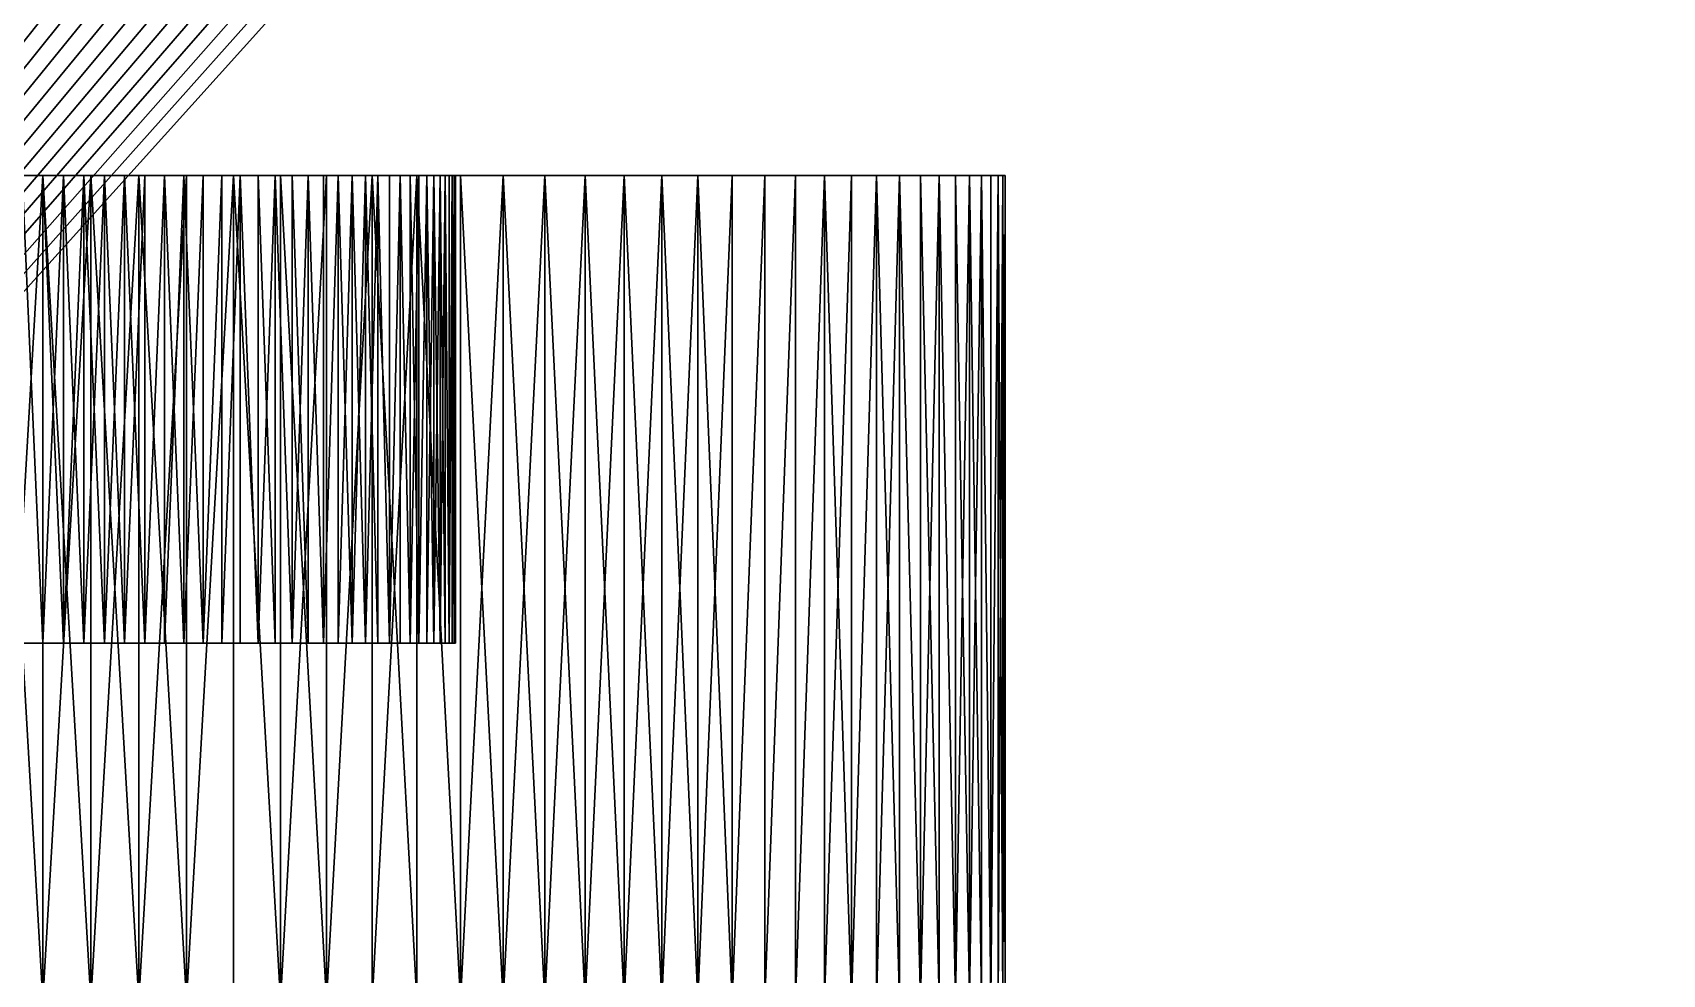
# Model space of a CAD drawing. Header units: millimetres. Extents: x 0 to 520, y -2 to 382.
# Drawn here: x 328.96 to 334.89, y 24.1 to 27.52 of the extents above; entities that cross this region are included whole.
import ezdxf

# ---------------------------------------------------------------- set-up
doc = ezdxf.new("R2010")
doc.units = ezdxf.units.MM

msp = doc.modelspace()

# ---------------------------------------------------------------- linework, layer by layer
at = {"layer": 'BRASS', "color": 52}
for points in [[(509.2, 369.2, 103), (10.8, 369.2, 103), (10.8, 10.8, 103)], [(509.2, 369.2, 103), (10.8, 10.8, 103), (509.2, 10.8, 103)], [(499.5, 20.5, 86), (20.5, 20.5, 86), (185.0411, 35.3505, 86)], [(499.5, 20.5, 86), (185.0411, 35.3505, 86), (334.9589, 35.3505, 86)]]:
    msp.add_3dface(points, dxfattribs=at)
at = {"layer": 'STEEL', "color": 8}
for points in [[(323, 23, 83), (323, 48, 83), (332.75, 35.5, 83)], [(323, 48, 86), (323, 20, 86), (332.7612, 35.276, 86)], [(323, 23, 83), (332.75, 35.5, 83), (332.7528, 35.3878, 83)], [(323, 23, 83), (332.7528, 35.3878, 83), (332.7612, 35.276, 83)], [(323, 23, 83), (332.7612, 35.276, 83), (332.7751, 35.1647, 83)], [(332.7612, 35.276, 86), (323, 20, 86), (332.7751, 35.1647, 86)], [(323, 23, 83), (332.7751, 35.1647, 83), (332.7946, 35.0542, 83)], [(332.7751, 35.1647, 86), (323, 20, 86), (332.7946, 35.0542, 86)], [(323, 23, 83), (332.7946, 35.0542, 83), (332.8196, 34.9448, 83)], [(332.7946, 35.0542, 86), (323, 20, 86), (332.8196, 34.9448, 86)], [(323, 23, 83), (332.8196, 34.9448, 83), (332.85, 34.8368, 83)], [(332.8196, 34.9448, 86), (323, 20, 86), (332.85, 34.8368, 86)], [(323, 23, 83), (332.85, 34.8368, 83), (332.8857, 34.7305, 83)], [(332.85, 34.8368, 86), (323, 20, 86), (332.8857, 34.7305, 86)], [(323, 23, 83), (332.8857, 34.7305, 83), (332.9267, 34.626, 83)], [(332.8857, 34.7305, 86), (323, 20, 86), (332.9267, 34.626, 86)], [(323, 23, 83), (332.9267, 34.626, 83), (332.9728, 34.5238, 83)], [(332.9267, 34.626, 86), (323, 20, 86), (332.9728, 34.5238, 86)], [(323, 23, 83), (332.9728, 34.5238, 83), (333.024, 34.4239, 83)], [(332.9728, 34.5238, 86), (323, 20, 86), (333.024, 34.4239, 86)], [(323, 23, 83), (333.024, 34.4239, 83), (333.0801, 34.3268, 83)], [(333.024, 34.4239, 86), (323, 20, 86), (333.0801, 34.3268, 86)], [(323, 23, 83), (333.0801, 34.3268, 83), (333.141, 34.2325, 83)], [(333.0801, 34.3268, 86), (323, 20, 86), (333.141, 34.2325, 86)], [(323, 23, 83), (333.141, 34.2325, 83), (333.2065, 34.1414, 83)], [(333.141, 34.2325, 86), (323, 20, 86), (333.2065, 34.1414, 86)], [(323, 23, 83), (333.2065, 34.1414, 83), (333.2764, 34.0537, 83)], [(333.2065, 34.1414, 86), (323, 20, 86), (333.2764, 34.0537, 86)], [(323, 23, 83), (333.2764, 34.0537, 83), (333.3506, 33.9696, 83)], [(333.2764, 34.0537, 86), (323, 20, 86), (333.3506, 33.9696, 86)], [(323, 23, 83), (333.3506, 33.9696, 83), (333.429, 33.8893, 83)], [(333.3506, 33.9696, 86), (323, 20, 86), (333.429, 33.8893, 86)], [(333.429, 33.8893, 83), (333.5112, 33.813, 83), (323, 23, 83)], [(333.5112, 33.813, 86), (333.429, 33.8893, 86), (323, 20, 86)], [(333.5112, 33.813, 83), (333.5971, 33.7409, 83), (323, 23, 83)], [(333.5971, 33.7409, 86), (333.5112, 33.813, 86), (323, 20, 86)], [(333.5971, 33.7409, 83), (333.6866, 33.6731, 83), (323, 23, 83)], [(333.6866, 33.6731, 86), (333.5971, 33.7409, 86), (323, 20, 86)], [(333.6866, 33.6731, 83), (333.7793, 33.6099, 83), (323, 23, 83)], [(333.7793, 33.6099, 86), (333.6866, 33.6731, 86), (323, 20, 86)], [(333.7793, 33.6099, 83), (333.875, 33.5514, 83), (323, 23, 83)], [(333.875, 33.5514, 86), (333.7793, 33.6099, 86), (323, 20, 86)], [(333.875, 33.5514, 83), (333.9735, 33.4978, 83), (323, 23, 83)], [(333.9735, 33.4978, 86), (333.875, 33.5514, 86), (323, 20, 86)], [(333.9735, 33.4978, 83), (334.0746, 33.4491, 83), (323, 23, 83)], [(334.0746, 33.4491, 86), (333.9735, 33.4978, 86), (323, 20, 86)], [(334.0746, 33.4491, 83), (334.178, 33.4055, 83), (323, 23, 83)], [(334.178, 33.4055, 86), (334.0746, 33.4491, 86), (323, 20, 86)], [(334.178, 33.4055, 83), (334.2834, 33.3672, 83), (323, 23, 83)], [(334.2834, 33.3672, 86), (334.178, 33.4055, 86), (323, 20, 86)], [(334.2834, 33.3672, 83), (334.3906, 33.3341, 83), (323, 23, 83)], [(334.3906, 33.3341, 86), (334.2834, 33.3672, 86), (323, 20, 86)], [(334.3906, 33.3341, 83), (334.4993, 33.3064, 83), (323, 23, 83)], [(334.4993, 33.3064, 86), (334.3906, 33.3341, 86), (323, 20, 86)], [(334.4993, 33.3064, 83), (334.6093, 33.2842, 83), (323, 23, 83)], [(334.6093, 33.2842, 86), (334.4993, 33.3064, 86), (323, 20, 86)], [(334.6093, 33.2842, 83), (334.7202, 33.2675, 83), (323, 23, 83)], [(334.7202, 33.2675, 86), (334.6093, 33.2842, 86), (323, 20, 86)], [(334.7202, 33.2675, 83), (334.8319, 33.2563, 83), (323, 23, 83)], [(334.8319, 33.2563, 86), (334.7202, 33.2675, 86), (323, 20, 86)], [(334.8319, 33.2563, 83), (334.9439, 33.2507, 83), (323, 23, 83)], [(334.9439, 33.2507, 86), (334.8319, 33.2563, 86), (323, 20, 86)], [(334.9439, 33.2507, 83), (347, 23, 83), (323, 23, 83)], [(334.9439, 33.2507, 86), (323, 20, 86), (347, 20, 86)], [(328.8255, 27, 72.0044), (329, 27, 72), (329, 24, 72)], [(328.8255, 27, 72.0044), (329, 24, 72), (328.8255, 24, 72.0044)], [(329, 27, 79), (328.8255, 24, 78.9956), (329, 24, 79)], [(329, 27, 79), (328.8255, 27, 78.9956), (328.8255, 24, 78.9956)], [(329, 27, 74), (328.8255, 27, 72.0044), (328.9252, 27, 74.0019)], [(329, 27, 74), (329, 27, 72), (328.8255, 27, 72.0044)], [(329, 27, 79), (328.9252, 27, 76.9981), (328.8255, 27, 78.9956)], [(329, 27, 79), (329, 27, 77), (328.9252, 27, 76.9981)], [(329, 27, 74), (328.9252, 27, 74.0019), (329, 25.3, 74)], [(329, 25.3, 74), (328.9252, 27, 74.0019), (328.9252, 25.3, 74.0019)], [(328.9252, 25.3, 76.9981), (328.9252, 27, 76.9981), (329, 25.3, 77)], [(328.9252, 27, 76.9981), (329, 27, 77), (329, 25.3, 77)], [(329.1745, 27, 78.9956), (329, 27, 79), (329, 24, 79)], [(329.1745, 27, 78.9956), (329, 24, 79), (329.1745, 24, 78.9956)], [(329, 27, 72), (329.1745, 27, 72.0044), (329.1745, 24, 72.0044)], [(329, 27, 72), (329.1745, 24, 72.0044), (329, 24, 72)], [(329.0748, 27, 74.0019), (329, 27, 72), (329, 27, 74)], [(329.0748, 27, 74.0019), (329.1745, 27, 72.0044), (329, 27, 72)], [(329, 27, 79), (329.0748, 27, 76.9981), (329, 27, 77)], [(329.1745, 27, 78.9956), (329.0748, 27, 76.9981), (329, 27, 79)], [(329, 27, 77), (329.0748, 27, 76.9981), (329, 25.3, 77)], [(329, 25.3, 77), (329.0748, 27, 76.9981), (329.0748, 25.3, 76.9981)], [(329.0748, 27, 74.0019), (329, 27, 74), (329.0748, 25.3, 74.0019)], [(329.0748, 25.3, 74.0019), (329, 27, 74), (329, 25.3, 74)], [(329.1494, 27, 74.0075), (329.1745, 27, 72.0044), (329.0748, 27, 74.0019)], [(329.3485, 27, 78.9826), (329.1494, 27, 76.9925), (329.0748, 27, 76.9981)], [(329.3485, 27, 78.9826), (329.0748, 27, 76.9981), (329.1745, 27, 78.9956)], [(329.0748, 25.3, 76.9981), (329.1494, 27, 76.9925), (329.1494, 25.3, 76.9925)], [(329.0748, 27, 76.9981), (329.1494, 27, 76.9925), (329.0748, 25.3, 76.9981)], [(329.1494, 27, 74.0075), (329.0748, 27, 74.0019), (329.1494, 25.3, 74.0075)], [(329.1494, 25.3, 74.0075), (329.0748, 27, 74.0019), (329.0748, 25.3, 74.0019)], [(329.1494, 27, 74.0075), (329.3485, 27, 72.0174), (329.1745, 27, 72.0044)], [(329.2236, 27, 74.0168), (329.3485, 27, 72.0174), (329.1494, 27, 74.0075)], [(329.5216, 27, 78.9609), (329.2236, 27, 76.9832), (329.1494, 27, 76.9925)], [(329.5216, 27, 78.9609), (329.1494, 27, 76.9925), (329.3485, 27, 78.9826)], [(329.1494, 25.3, 76.9925), (329.2236, 27, 76.9832), (329.2236, 25.3, 76.9832)], [(329.1494, 27, 76.9925), (329.2236, 27, 76.9832), (329.1494, 25.3, 76.9925)], [(329.2236, 25.3, 74.0168), (329.1494, 27, 74.0075), (329.1494, 25.3, 74.0075)], [(329.2236, 27, 74.0168), (329.1494, 27, 74.0075), (329.2236, 25.3, 74.0168)], [(329.3485, 27, 78.9826), (329.1745, 24, 78.9956), (329.3485, 24, 78.9826)], [(329.3485, 27, 78.9826), (329.1745, 27, 78.9956), (329.1745, 24, 78.9956)], [(329.1745, 27, 72.0044), (329.3485, 27, 72.0174), (329.3485, 24, 72.0174)], [(329.1745, 27, 72.0044), (329.3485, 24, 72.0174), (329.1745, 24, 72.0044)], [(329.2236, 27, 74.0168), (329.5216, 27, 72.0391), (329.3485, 27, 72.0174)], [(329.2972, 27, 74.0297), (329.5216, 27, 72.0391), (329.2236, 27, 74.0168)], [(329.6935, 27, 78.9306), (329.2972, 27, 76.9703), (329.2236, 27, 76.9832)], [(329.6935, 27, 78.9306), (329.2236, 27, 76.9832), (329.5216, 27, 78.9609)], [(329.2236, 25.3, 76.9832), (329.2972, 27, 76.9703), (329.2972, 25.3, 76.9703)], [(329.2236, 27, 76.9832), (329.2972, 27, 76.9703), (329.2236, 25.3, 76.9832)], [(329.2972, 25.3, 74.0297), (329.2236, 27, 74.0168), (329.2236, 25.3, 74.0168)], [(329.2972, 27, 74.0297), (329.2236, 27, 74.0168), (329.2972, 25.3, 74.0297)], [(329.2972, 27, 74.0297), (329.6935, 27, 72.0694), (329.5216, 27, 72.0391)], [(329.3701, 27, 74.0464), (329.6935, 27, 72.0694), (329.2972, 27, 74.0297)], [(329.8637, 27, 78.8918), (329.3701, 27, 76.9536), (329.2972, 27, 76.9703)], [(329.8637, 27, 78.8918), (329.2972, 27, 76.9703), (329.6935, 27, 78.9306)], [(329.2972, 25.3, 76.9703), (329.3701, 27, 76.9536), (329.3701, 25.3, 76.9536)], [(329.2972, 27, 76.9703), (329.3701, 27, 76.9536), (329.2972, 25.3, 76.9703)], [(329.3701, 25.3, 74.0464), (329.2972, 27, 74.0297), (329.2972, 25.3, 74.0297)], [(329.3701, 27, 74.0464), (329.2972, 27, 74.0297), (329.3701, 25.3, 74.0464)], [(329.3485, 27, 78.9826), (329.3485, 24, 78.9826), (329.5216, 24, 78.9609)], [(329.5216, 27, 78.9609), (329.3485, 27, 78.9826), (329.5216, 24, 78.9609)], [(329.5216, 27, 72.0391), (329.5216, 24, 72.0391), (329.3485, 24, 72.0174)], [(329.3485, 27, 72.0174), (329.5216, 27, 72.0391), (329.3485, 24, 72.0174)], [(329.3701, 27, 74.0464), (329.8637, 27, 72.1082), (329.6935, 27, 72.0694)], [(329.4421, 27, 74.0666), (329.8637, 27, 72.1082), (329.3701, 27, 74.0464)], [(329.8637, 27, 78.8918), (329.4421, 27, 76.9334), (329.3701, 27, 76.9536)], [(329.3701, 25.3, 76.9536), (329.4421, 27, 76.9334), (329.4421, 25.3, 76.9334)], [(329.3701, 27, 76.9536), (329.4421, 27, 76.9334), (329.3701, 25.3, 76.9536)], [(329.4421, 25.3, 74.0666), (329.4421, 27, 74.0666), (329.3701, 25.3, 74.0464)], [(329.4421, 27, 74.0666), (329.3701, 27, 74.0464), (329.3701, 25.3, 74.0464)], [(329.4421, 27, 74.0666), (330.1971, 27, 72.2111), (330.0316, 27, 72.1555)], [(329.4421, 27, 74.0666), (330.0316, 27, 72.1555), (329.8637, 27, 72.1082)], [(329.513, 27, 74.0905), (330.1971, 27, 72.2111), (329.4421, 27, 74.0666)], [(330.0316, 27, 78.8445), (329.4421, 27, 76.9334), (329.8637, 27, 78.8918)], [(330.1971, 27, 78.7889), (329.4421, 27, 76.9334), (330.0316, 27, 78.8445)], [(330.1971, 27, 78.7889), (329.513, 27, 76.9095), (329.4421, 27, 76.9334)], [(329.4421, 25.3, 76.9334), (329.513, 27, 76.9095), (329.513, 25.3, 76.9095)], [(329.4421, 27, 76.9334), (329.513, 27, 76.9095), (329.4421, 25.3, 76.9334)], [(329.513, 27, 74.0905), (329.4421, 27, 74.0666), (329.513, 25.3, 74.0905)], [(329.513, 25.3, 74.0905), (329.4421, 27, 74.0666), (329.4421, 25.3, 74.0666)], [(329.5827, 27, 74.1178), (330.1971, 27, 72.2111), (329.513, 27, 74.0905)], [(330.3595, 27, 78.7252), (329.5827, 27, 76.8822), (329.513, 27, 76.9095)], [(330.3595, 27, 78.7252), (329.513, 27, 76.9095), (330.1971, 27, 78.7889)], [(329.513, 25.3, 76.9095), (329.5827, 27, 76.8822), (329.5827, 25.3, 76.8822)], [(329.513, 27, 76.9095), (329.5827, 27, 76.8822), (329.513, 25.3, 76.9095)], [(329.5827, 27, 74.1178), (329.513, 27, 74.0905), (329.5827, 25.3, 74.1178)], [(329.5827, 25.3, 74.1178), (329.513, 27, 74.0905), (329.513, 25.3, 74.0905)], [(329.6935, 27, 78.9306), (329.5216, 24, 78.9609), (329.6935, 24, 78.9306)], [(329.6935, 27, 78.9306), (329.5216, 27, 78.9609), (329.5216, 24, 78.9609)], [(329.6935, 27, 72.0694), (329.6935, 24, 72.0694), (329.5216, 24, 72.0391)], [(329.5216, 27, 72.0391), (329.6935, 27, 72.0694), (329.5216, 24, 72.0391)], [(329.5827, 27, 74.1178), (330.3595, 27, 72.2748), (330.1971, 27, 72.2111)], [(329.6508, 27, 74.1485), (330.3595, 27, 72.2748), (329.5827, 27, 74.1178)], [(330.5186, 27, 78.6534), (329.6508, 27, 76.8515), (329.5827, 27, 76.8822)], [(330.5186, 27, 78.6534), (329.5827, 27, 76.8822), (330.3595, 27, 78.7252)], [(329.5827, 25.3, 76.8822), (329.6508, 27, 76.8515), (329.6508, 25.3, 76.8515)], [(329.5827, 27, 76.8822), (329.6508, 27, 76.8515), (329.5827, 25.3, 76.8822)], [(329.6508, 25.3, 74.1485), (329.6508, 27, 74.1485), (329.5827, 25.3, 74.1178)], [(329.6508, 27, 74.1485), (329.5827, 27, 74.1178), (329.5827, 25.3, 74.1178)], [(329.6508, 27, 74.1485), (330.6739, 27, 72.4262), (330.5186, 27, 72.3466)], [(329.6508, 27, 74.1485), (330.5186, 27, 72.3466), (330.3595, 27, 72.2748)], [(329.7174, 27, 74.1827), (330.6739, 27, 72.4262), (329.6508, 27, 74.1485)], [(330.6739, 27, 78.5738), (329.7174, 27, 76.8173), (329.6508, 27, 76.8515)], [(330.6739, 27, 78.5738), (329.6508, 27, 76.8515), (330.5186, 27, 78.6534)], [(329.6508, 25.3, 76.8515), (329.7174, 27, 76.8173), (329.7174, 25.3, 76.8173)], [(329.6508, 27, 76.8515), (329.7174, 27, 76.8173), (329.6508, 25.3, 76.8515)], [(329.7174, 25.3, 74.1827), (329.7174, 27, 74.1827), (329.6508, 25.3, 74.1485)], [(329.7174, 27, 74.1827), (329.6508, 27, 74.1485), (329.6508, 25.3, 74.1485)], [(329.6935, 27, 78.9306), (329.6935, 24, 78.9306), (329.8637, 24, 78.8918)], [(329.8637, 27, 78.8918), (329.6935, 27, 78.9306), (329.8637, 24, 78.8918)], [(329.6935, 27, 72.0694), (329.8637, 24, 72.1082), (329.6935, 24, 72.0694)], [(329.6935, 27, 72.0694), (329.8637, 27, 72.1082), (329.8637, 24, 72.1082)], [(329.7822, 27, 74.2201), (330.6739, 27, 72.4262), (329.7174, 27, 74.1827)], [(330.825, 27, 78.4865), (329.7174, 27, 76.8173), (330.6739, 27, 78.5738)], [(330.825, 27, 78.4865), (329.7822, 27, 76.7799), (329.7174, 27, 76.8173)], [(329.7174, 25.3, 76.8173), (329.7174, 27, 76.8173), (329.7822, 25.3, 76.7799)], [(329.7174, 27, 76.8173), (329.7822, 27, 76.7799), (329.7822, 25.3, 76.7799)], [(329.7822, 27, 74.2201), (329.7174, 27, 74.1827), (329.7822, 25.3, 74.2201)], [(329.7822, 25.3, 74.2201), (329.7174, 27, 74.1827), (329.7174, 25.3, 74.1827)], [(329.7822, 27, 74.2201), (330.825, 27, 72.5135), (330.6739, 27, 72.4262)], [(329.845, 27, 74.2606), (330.825, 27, 72.5135), (329.7822, 27, 74.2201)], [(330.9716, 27, 78.3918), (329.7822, 27, 76.7799), (330.825, 27, 78.4865)], [(330.9716, 27, 78.3918), (329.845, 27, 76.7394), (329.7822, 27, 76.7799)], [(329.7822, 27, 76.7799), (329.845, 27, 76.7394), (329.7822, 25.3, 76.7799)], [(329.7822, 25.3, 76.7799), (329.845, 27, 76.7394), (329.845, 25.3, 76.7394)], [(329.845, 27, 74.2606), (329.7822, 27, 74.2201), (329.845, 25.3, 74.2606)], [(329.845, 25.3, 74.2606), (329.7822, 27, 74.2201), (329.7822, 25.3, 74.2201)], [(329.845, 27, 74.2606), (330.9716, 27, 72.6082), (330.825, 27, 72.5135)], [(329.9057, 27, 74.3043), (330.9716, 27, 72.6082), (329.845, 27, 74.2606)], [(330.9716, 27, 78.3918), (329.9057, 27, 76.6957), (329.845, 27, 76.7394)], [(329.845, 25.3, 76.7394), (329.845, 27, 76.7394), (329.9057, 25.3, 76.6957)], [(329.845, 27, 76.7394), (329.9057, 27, 76.6957), (329.9057, 25.3, 76.6957)], [(329.9057, 27, 74.3043), (329.845, 27, 74.2606), (329.9057, 25.3, 74.3043)], [(329.9057, 25.3, 74.3043), (329.845, 27, 74.2606), (329.845, 25.3, 74.2606)], [(329.8637, 27, 78.8918), (329.8637, 24, 78.8918), (330.0316, 24, 78.8445)], [(330.0316, 27, 78.8445), (329.8637, 27, 78.8918), (330.0316, 24, 78.8445)], [(330.0316, 27, 72.1555), (330.0316, 24, 72.1555), (329.8637, 24, 72.1082)], [(329.8637, 27, 72.1082), (330.0316, 27, 72.1555), (329.8637, 24, 72.1082)], [(329.9057, 27, 74.3043), (331.2498, 27, 72.8188), (331.1133, 27, 72.71)], [(329.9057, 27, 74.3043), (331.1133, 27, 72.71), (330.9716, 27, 72.6082)], [(329.9642, 27, 74.3509), (331.2498, 27, 72.8188), (329.9057, 27, 74.3043)], [(331.1133, 27, 78.29), (329.9642, 27, 76.6491), (329.9057, 27, 76.6957)], [(331.1133, 27, 78.29), (329.9057, 27, 76.6957), (330.9716, 27, 78.3918)], [(329.9057, 27, 76.6957), (329.9642, 27, 76.6491), (329.9057, 25.3, 76.6957)], [(329.9057, 25.3, 76.6957), (329.9642, 27, 76.6491), (329.9642, 25.3, 76.6491)], [(329.9642, 27, 74.3509), (329.9057, 27, 74.3043), (329.9642, 25.3, 74.3509)], [(329.9642, 25.3, 74.3509), (329.9057, 27, 74.3043), (329.9057, 25.3, 74.3043)], [(330.0203, 27, 74.4004), (331.2498, 27, 72.8188), (329.9642, 27, 74.3509)], [(331.2498, 27, 78.1812), (329.9642, 27, 76.6491), (331.1133, 27, 78.29)], [(331.3806, 27, 78.0657), (330.0203, 27, 76.5996), (329.9642, 27, 76.6491)], [(331.3806, 27, 78.0657), (329.9642, 27, 76.6491), (331.2498, 27, 78.1812)], [(329.9642, 25.3, 76.6491), (329.9642, 27, 76.6491), (330.0203, 25.3, 76.5996)], [(329.9642, 27, 76.6491), (330.0203, 27, 76.5996), (330.0203, 25.3, 76.5996)], [(330.0203, 27, 74.4004), (329.9642, 27, 74.3509), (330.0203, 25.3, 74.4004)], [(330.0203, 25.3, 74.4004), (329.9642, 27, 74.3509), (329.9642, 25.3, 74.3509)], [(330.0203, 27, 74.4004), (331.3806, 27, 72.9343), (331.2498, 27, 72.8188)], [(331.5055, 27, 73.0562), (330.0203, 27, 74.4004), (330.0738, 27, 74.4526)], [(331.5055, 27, 73.0562), (331.3806, 27, 72.9343), (330.0203, 27, 74.4004)], [(331.5055, 27, 77.9438), (330.0738, 27, 76.5474), (330.0203, 27, 76.5996)], [(331.5055, 27, 77.9438), (330.0203, 27, 76.5996), (331.3806, 27, 78.0657)], [(330.0203, 27, 76.5996), (330.0738, 27, 76.5474), (330.0203, 25.3, 76.5996)], [(330.0203, 25.3, 76.5996), (330.0738, 27, 76.5474), (330.0738, 25.3, 76.5474)], [(330.0738, 25.3, 74.4526), (330.0738, 27, 74.4526), (330.0203, 25.3, 74.4004)], [(330.0738, 27, 74.4526), (330.0203, 27, 74.4004), (330.0203, 25.3, 74.4004)], [(330.1971, 27, 78.7889), (330.0316, 24, 78.8445), (330.1971, 24, 78.7889)], [(330.1971, 27, 78.7889), (330.0316, 27, 78.8445), (330.0316, 24, 78.8445)], [(330.1971, 27, 72.2111), (330.1971, 24, 72.2111), (330.0316, 24, 72.1555)], [(330.0316, 27, 72.1555), (330.1971, 27, 72.2111), (330.0316, 24, 72.1555)], [(331.6242, 27, 73.1841), (331.5055, 27, 73.0562), (330.0738, 27, 74.4526)], [(331.6242, 27, 73.1841), (330.0738, 27, 74.4526), (330.1247, 27, 74.5075)], [(331.5055, 27, 77.9438), (330.1247, 27, 76.4925), (330.0738, 27, 76.5474)], [(330.0738, 27, 76.5474), (330.1247, 27, 76.4925), (330.0738, 25.3, 76.5474)], [(330.0738, 25.3, 76.5474), (330.1247, 27, 76.4925), (330.1247, 25.3, 76.4925)], [(330.1247, 27, 74.5075), (330.0738, 27, 74.4526), (330.1247, 25.3, 74.5075)], [(330.1247, 25.3, 74.5075), (330.0738, 27, 74.4526), (330.0738, 25.3, 74.4526)], [(331.7364, 27, 73.3178), (331.6242, 27, 73.1841), (330.1247, 27, 74.5075)], [(331.7364, 27, 73.3178), (330.1247, 27, 74.5075), (330.1727, 27, 74.5648)], [(331.6242, 27, 77.8159), (330.1727, 27, 76.4352), (330.1247, 27, 76.4925)], [(331.5055, 27, 77.9438), (331.6242, 27, 77.8159), (330.1247, 27, 76.4925)], [(330.1247, 27, 76.4925), (330.1727, 27, 76.4352), (330.1247, 25.3, 76.4925)], [(330.1247, 25.3, 76.4925), (330.1727, 27, 76.4352), (330.1727, 25.3, 76.4352)], [(330.1727, 27, 74.5648), (330.1247, 27, 74.5075), (330.1727, 25.3, 74.5648)], [(330.1727, 25.3, 74.5648), (330.1247, 27, 74.5075), (330.1247, 25.3, 74.5075)], [(331.8418, 27, 73.4569), (331.7364, 27, 73.3178), (330.1727, 27, 74.5648)], [(331.8418, 27, 73.4569), (330.1727, 27, 74.5648), (330.2179, 27, 74.6244)], [(331.8418, 27, 77.5431), (330.2179, 27, 76.3756), (330.1727, 27, 76.4352)], [(331.7364, 27, 77.6822), (331.8418, 27, 77.5431), (330.1727, 27, 76.4352)], [(331.6242, 27, 77.8159), (331.7364, 27, 77.6822), (330.1727, 27, 76.4352)], [(330.1727, 27, 76.4352), (330.2179, 27, 76.3756), (330.1727, 25.3, 76.4352)], [(330.1727, 25.3, 76.4352), (330.2179, 27, 76.3756), (330.2179, 25.3, 76.3756)], [(330.2179, 27, 74.6244), (330.1727, 27, 74.5648), (330.2179, 25.3, 74.6244)], [(330.2179, 25.3, 74.6244), (330.1727, 27, 74.5648), (330.1727, 25.3, 74.5648)], [(330.3595, 27, 78.7252), (330.1971, 24, 78.7889), (330.3595, 24, 78.7252)], [(330.3595, 27, 78.7252), (330.1971, 27, 78.7889), (330.1971, 24, 78.7889)], [(330.1971, 27, 72.2111), (330.3595, 27, 72.2748), (330.3595, 24, 72.2748)], [(330.1971, 27, 72.2111), (330.3595, 24, 72.2748), (330.1971, 24, 72.2111)], [(331.9401, 27, 73.6011), (331.8418, 27, 73.4569), (330.2179, 27, 74.6244)], [(331.9401, 27, 73.6011), (330.2179, 27, 74.6244), (330.26, 27, 74.6862)], [(331.8418, 27, 77.5431), (330.26, 27, 76.3138), (330.2179, 27, 76.3756)], [(330.2179, 25.3, 76.3756), (330.2179, 27, 76.3756), (330.26, 25.3, 76.3138)], [(330.2179, 27, 76.3756), (330.26, 27, 76.3138), (330.26, 25.3, 76.3138)], [(330.26, 27, 74.6862), (330.2179, 27, 74.6244), (330.26, 25.3, 74.6862)], [(330.26, 25.3, 74.6862), (330.2179, 27, 74.6244), (330.2179, 25.3, 74.6244)], [(332.0311, 27, 73.75), (331.9401, 27, 73.6011), (330.26, 27, 74.6862)], [(332.0311, 27, 73.75), (330.26, 27, 74.6862), (330.299, 27, 74.75)], [(332.0311, 27, 77.25), (330.299, 27, 76.25), (330.26, 27, 76.3138)], [(331.9401, 27, 77.3989), (332.0311, 27, 77.25), (330.26, 27, 76.3138)], [(331.8418, 27, 77.5431), (331.9401, 27, 77.3989), (330.26, 27, 76.3138)], [(330.26, 27, 76.3138), (330.299, 27, 76.25), (330.26, 25.3, 76.3138)], [(330.26, 25.3, 76.3138), (330.299, 27, 76.25), (330.299, 25.3, 76.25)], [(330.299, 25.3, 74.75), (330.299, 27, 74.75), (330.26, 25.3, 74.6862)], [(330.299, 27, 74.75), (330.26, 27, 74.6862), (330.26, 25.3, 74.6862)], [(332.1146, 27, 73.9033), (330.299, 27, 74.75), (330.3348, 27, 74.8157)], [(332.1146, 27, 73.9033), (332.0311, 27, 73.75), (330.299, 27, 74.75)], [(332.0311, 27, 77.25), (330.3348, 27, 76.1843), (330.299, 27, 76.25)], [(330.299, 25.3, 76.25), (330.299, 27, 76.25), (330.3348, 25.3, 76.1843)], [(330.299, 27, 76.25), (330.3348, 27, 76.1843), (330.3348, 25.3, 76.1843)], [(330.3348, 27, 74.8157), (330.299, 27, 74.75), (330.3348, 25.3, 74.8157)], [(330.3348, 25.3, 74.8157), (330.299, 27, 74.75), (330.299, 25.3, 74.75)], [(332.1903, 27, 74.0605), (330.3348, 27, 74.8157), (330.3673, 27, 74.8831)], [(332.1903, 27, 74.0605), (332.1146, 27, 73.9033), (330.3348, 27, 74.8157)], [(332.1146, 27, 77.0967), (330.3673, 27, 76.1169), (330.3348, 27, 76.1843)], [(332.0311, 27, 77.25), (332.1146, 27, 77.0967), (330.3348, 27, 76.1843)], [(330.3348, 25.3, 76.1843), (330.3673, 27, 76.1169), (330.3673, 25.3, 76.1169)], [(330.3348, 27, 76.1843), (330.3673, 27, 76.1169), (330.3348, 25.3, 76.1843)], [(330.3673, 27, 74.8831), (330.3348, 27, 74.8157), (330.3673, 25.3, 74.8831)], [(330.3673, 25.3, 74.8831), (330.3348, 27, 74.8157), (330.3348, 25.3, 74.8157)], [(330.3595, 27, 78.7252), (330.3595, 24, 78.7252), (330.5186, 24, 78.6534)], [(330.5186, 27, 78.6534), (330.3595, 27, 78.7252), (330.5186, 24, 78.6534)], [(330.3595, 27, 72.2748), (330.5186, 27, 72.3466), (330.5186, 24, 72.3466)], [(330.3595, 27, 72.2748), (330.5186, 24, 72.3466), (330.3595, 24, 72.2748)], [(332.2581, 27, 74.2213), (332.1903, 27, 74.0605), (330.3673, 27, 74.8831)], [(332.2581, 27, 74.2213), (330.3673, 27, 74.8831), (330.3963, 27, 74.952)], [(332.1903, 27, 76.9395), (330.3963, 27, 76.048), (330.3673, 27, 76.1169)], [(332.1146, 27, 77.0967), (332.1903, 27, 76.9395), (330.3673, 27, 76.1169)], [(330.3673, 25.3, 76.1169), (330.3963, 27, 76.048), (330.3963, 25.3, 76.048)], [(330.3673, 27, 76.1169), (330.3963, 27, 76.048), (330.3673, 25.3, 76.1169)], [(330.3963, 25.3, 74.952), (330.3963, 27, 74.952), (330.3673, 25.3, 74.8831)], [(330.3963, 27, 74.952), (330.3673, 27, 74.8831), (330.3673, 25.3, 74.8831)], [(332.3177, 27, 74.3853), (332.2581, 27, 74.2213), (330.3963, 27, 74.952)], [(332.3177, 27, 74.3853), (330.3963, 27, 74.952), (330.4219, 27, 75.0223)], [(332.2581, 27, 76.7787), (330.4219, 27, 75.9777), (330.3963, 27, 76.048)], [(332.1903, 27, 76.9395), (332.2581, 27, 76.7787), (330.3963, 27, 76.048)], [(330.3963, 25.3, 76.048), (330.4219, 27, 75.9777), (330.4219, 25.3, 75.9777)], [(330.3963, 27, 76.048), (330.4219, 27, 75.9777), (330.3963, 25.3, 76.048)], [(330.4219, 27, 75.0223), (330.3963, 27, 74.952), (330.4219, 25.3, 75.0223)], [(330.4219, 25.3, 75.0223), (330.3963, 27, 74.952), (330.3963, 25.3, 74.952)], [(332.3177, 27, 74.3853), (330.4219, 27, 75.0223), (330.4439, 27, 75.0937)], [(332.3692, 27, 76.4479), (330.4439, 27, 75.9063), (330.4219, 27, 75.9777)], [(332.3177, 27, 76.6147), (332.3692, 27, 76.4479), (330.4219, 27, 75.9777)], [(332.2581, 27, 76.7787), (332.3177, 27, 76.6147), (330.4219, 27, 75.9777)], [(330.4219, 25.3, 75.9777), (330.4439, 27, 75.9063), (330.4439, 25.3, 75.9063)], [(330.4219, 27, 75.9777), (330.4439, 27, 75.9063), (330.4219, 25.3, 75.9777)], [(330.4439, 27, 75.0937), (330.4219, 27, 75.0223), (330.4439, 25.3, 75.0937)], [(330.4439, 25.3, 75.0937), (330.4219, 27, 75.0223), (330.4219, 25.3, 75.0223)], [(332.3692, 27, 74.5521), (332.3177, 27, 74.3853), (330.4439, 27, 75.0937)], [(332.4122, 27, 74.7212), (330.4439, 27, 75.0937), (330.4624, 27, 75.1662)], [(332.4122, 27, 74.7212), (332.3692, 27, 74.5521), (330.4439, 27, 75.0937)], [(332.3692, 27, 76.4479), (330.4624, 27, 75.8338), (330.4439, 27, 75.9063)], [(330.4439, 25.3, 75.9063), (330.4624, 27, 75.8338), (330.4624, 25.3, 75.8338)], [(330.4439, 27, 75.9063), (330.4624, 27, 75.8338), (330.4439, 25.3, 75.9063)], [(330.4624, 27, 75.1662), (330.4439, 27, 75.0937), (330.4624, 25.3, 75.1662)], [(330.4624, 25.3, 75.1662), (330.4439, 27, 75.0937), (330.4439, 25.3, 75.0937)], [(332.4468, 27, 74.8922), (330.4624, 27, 75.1662), (330.4772, 27, 75.2395)], [(332.4468, 27, 74.8922), (332.4122, 27, 74.7212), (330.4624, 27, 75.1662)], [(332.4468, 27, 76.1078), (330.4772, 27, 75.7605), (330.4624, 27, 75.8338)], [(332.4122, 27, 76.2788), (332.4468, 27, 76.1078), (330.4624, 27, 75.8338)], [(332.3692, 27, 76.4479), (332.4122, 27, 76.2788), (330.4624, 27, 75.8338)], [(330.4624, 25.3, 75.8338), (330.4624, 27, 75.8338), (330.4772, 25.3, 75.7605)], [(330.4624, 27, 75.8338), (330.4772, 27, 75.7605), (330.4772, 25.3, 75.7605)], [(330.4772, 27, 75.2395), (330.4624, 27, 75.1662), (330.4772, 25.3, 75.2395)], [(330.4772, 25.3, 75.2395), (330.4624, 27, 75.1662), (330.4624, 25.3, 75.1662)], [(332.4728, 27, 75.0648), (330.4772, 27, 75.2395), (330.4884, 27, 75.3135)], [(332.4728, 27, 75.0648), (332.4468, 27, 74.8922), (330.4772, 27, 75.2395)], [(332.4468, 27, 76.1078), (330.4884, 27, 75.6865), (330.4772, 27, 75.7605)], [(330.4772, 25.3, 75.7605), (330.4884, 27, 75.6865), (330.4884, 25.3, 75.6865)], [(330.4772, 27, 75.7605), (330.4884, 27, 75.6865), (330.4772, 25.3, 75.7605)], [(330.4884, 25.3, 75.3135), (330.4884, 27, 75.3135), (330.4772, 25.3, 75.2395)], [(330.4884, 27, 75.3135), (330.4772, 27, 75.2395), (330.4772, 25.3, 75.2395)], [(332.4902, 27, 75.2384), (332.4728, 27, 75.0648), (330.4884, 27, 75.3135)], [(332.4902, 27, 75.2384), (330.4884, 27, 75.3135), (330.4958, 27, 75.3879)], [(332.4728, 27, 75.9352), (330.4958, 27, 75.6121), (330.4884, 27, 75.6865)], [(332.4468, 27, 76.1078), (332.4728, 27, 75.9352), (330.4884, 27, 75.6865)], [(330.4884, 25.3, 75.6865), (330.4958, 27, 75.6121), (330.4958, 25.3, 75.6121)], [(330.4884, 27, 75.6865), (330.4958, 27, 75.6121), (330.4884, 25.3, 75.6865)], [(330.4958, 25.3, 75.3879), (330.4958, 27, 75.3879), (330.4884, 25.3, 75.3135)], [(330.4958, 27, 75.3879), (330.4884, 27, 75.3135), (330.4884, 25.3, 75.3135)], [(332.4989, 27, 75.4127), (332.4902, 27, 75.2384), (330.4958, 27, 75.3879)], [(332.4989, 27, 75.4127), (330.4958, 27, 75.3879), (330.4995, 27, 75.4626)], [(332.4902, 27, 75.7616), (330.4995, 27, 75.5374), (330.4958, 27, 75.6121)], [(332.4728, 27, 75.9352), (332.4902, 27, 75.7616), (330.4958, 27, 75.6121)], [(330.4958, 25.3, 75.6121), (330.4995, 27, 75.5374), (330.4995, 25.3, 75.5374)], [(330.4958, 27, 75.6121), (330.4995, 27, 75.5374), (330.4958, 25.3, 75.6121)], [(330.4995, 25.3, 75.4626), (330.4958, 27, 75.3879), (330.4958, 25.3, 75.3879)], [(330.4995, 27, 75.4626), (330.4958, 27, 75.3879), (330.4995, 25.3, 75.4626)], [(332.4989, 27, 75.5873), (332.4989, 27, 75.4127), (330.4995, 27, 75.4626)], [(332.4989, 27, 75.5873), (330.4995, 27, 75.4626), (330.4995, 27, 75.5374)], [(332.4902, 27, 75.7616), (332.4989, 27, 75.5873), (330.4995, 27, 75.5374)], [(330.4995, 25.3, 75.5374), (330.4995, 27, 75.4626), (330.4995, 25.3, 75.4626)], [(330.4995, 27, 75.5374), (330.4995, 27, 75.4626), (330.4995, 25.3, 75.5374)], [(330.6739, 27, 78.5738), (330.5186, 24, 78.6534), (330.6739, 24, 78.5738)], [(330.6739, 27, 78.5738), (330.5186, 27, 78.6534), (330.5186, 24, 78.6534)], [(330.5186, 27, 72.3466), (330.6739, 27, 72.4262), (330.6739, 24, 72.4262)], [(330.5186, 27, 72.3466), (330.6739, 24, 72.4262), (330.5186, 24, 72.3466)], [(330.825, 27, 78.4865), (330.6739, 27, 78.5738), (330.6739, 24, 78.5738)], [(330.825, 27, 78.4865), (330.6739, 24, 78.5738), (330.825, 24, 78.4865)], [(330.6739, 27, 72.4262), (330.825, 27, 72.5135), (330.825, 24, 72.5135)], [(330.6739, 27, 72.4262), (330.825, 24, 72.5135), (330.6739, 24, 72.4262)], [(330.9716, 27, 78.3918), (330.825, 27, 78.4865), (330.825, 24, 78.4865)], [(330.9716, 27, 78.3918), (330.825, 24, 78.4865), (330.9716, 24, 78.3918)], [(330.825, 27, 72.5135), (330.9716, 27, 72.6082), (330.9716, 24, 72.6082)], [(330.825, 27, 72.5135), (330.9716, 24, 72.6082), (330.825, 24, 72.5135)], [(331.1133, 27, 78.29), (330.9716, 27, 78.3918), (330.9716, 24, 78.3918)], [(331.1133, 27, 78.29), (330.9716, 24, 78.3918), (331.1133, 24, 78.29)], [(330.9716, 27, 72.6082), (331.1133, 27, 72.71), (331.1133, 24, 72.71)], [(330.9716, 27, 72.6082), (331.1133, 24, 72.71), (330.9716, 24, 72.6082)], [(331.2498, 27, 78.1812), (331.1133, 27, 78.29), (331.1133, 24, 78.29)], [(331.2498, 27, 78.1812), (331.1133, 24, 78.29), (331.2498, 24, 78.1812)], [(331.1133, 27, 72.71), (331.2498, 27, 72.8188), (331.2498, 24, 72.8188)], [(331.1133, 27, 72.71), (331.2498, 24, 72.8188), (331.1133, 24, 72.71)], [(331.3806, 27, 78.0657), (331.2498, 27, 78.1812), (331.2498, 24, 78.1812)], [(331.3806, 27, 78.0657), (331.2498, 24, 78.1812), (331.3806, 24, 78.0657)], [(331.2498, 27, 72.8188), (331.3806, 27, 72.9343), (331.3806, 24, 72.9343)], [(331.2498, 27, 72.8188), (331.3806, 24, 72.9343), (331.2498, 24, 72.8188)], [(331.5055, 27, 77.9438), (331.3806, 27, 78.0657), (331.3806, 24, 78.0657)], [(331.5055, 27, 77.9438), (331.3806, 24, 78.0657), (331.5055, 24, 77.9438)], [(331.3806, 27, 72.9343), (331.5055, 27, 73.0562), (331.5055, 24, 73.0562)], [(331.3806, 27, 72.9343), (331.5055, 24, 73.0562), (331.3806, 24, 72.9343)], [(331.6242, 27, 77.8159), (331.5055, 27, 77.9438), (331.5055, 24, 77.9438)], [(331.6242, 27, 77.8159), (331.5055, 24, 77.9438), (331.6242, 24, 77.8159)], [(331.6242, 27, 73.1841), (331.6242, 24, 73.1841), (331.5055, 24, 73.0562)], [(331.5055, 27, 73.0562), (331.6242, 27, 73.1841), (331.5055, 24, 73.0562)], [(331.7364, 27, 77.6822), (331.6242, 27, 77.8159), (331.6242, 24, 77.8159)], [(331.7364, 27, 77.6822), (331.6242, 24, 77.8159), (331.7364, 24, 77.6822)], [(331.7364, 27, 73.3178), (331.7364, 24, 73.3178), (331.6242, 24, 73.1841)], [(331.6242, 27, 73.1841), (331.7364, 27, 73.3178), (331.6242, 24, 73.1841)], [(331.8418, 27, 77.5431), (331.7364, 27, 77.6822), (331.7364, 24, 77.6822)], [(331.8418, 27, 77.5431), (331.7364, 24, 77.6822), (331.8418, 24, 77.5431)], [(331.8418, 27, 73.4569), (331.8418, 24, 73.4569), (331.7364, 24, 73.3178)], [(331.7364, 27, 73.3178), (331.8418, 27, 73.4569), (331.7364, 24, 73.3178)], [(331.9401, 27, 77.3989), (331.8418, 27, 77.5431), (331.8418, 24, 77.5431)], [(331.9401, 27, 77.3989), (331.8418, 24, 77.5431), (331.9401, 24, 77.3989)], [(331.8418, 27, 73.4569), (331.9401, 27, 73.6011), (331.9401, 24, 73.6011)], [(331.8418, 27, 73.4569), (331.9401, 24, 73.6011), (331.8418, 24, 73.4569)], [(332.0311, 27, 77.25), (331.9401, 27, 77.3989), (331.9401, 24, 77.3989)], [(332.0311, 27, 77.25), (331.9401, 24, 77.3989), (332.0311, 24, 77.25)], [(332.0311, 27, 73.75), (332.0311, 24, 73.75), (331.9401, 24, 73.6011)], [(331.9401, 27, 73.6011), (332.0311, 27, 73.75), (331.9401, 24, 73.6011)], [(332.1146, 27, 77.0967), (332.0311, 27, 77.25), (332.0311, 24, 77.25)], [(332.1146, 27, 77.0967), (332.0311, 24, 77.25), (332.1146, 24, 77.0967)], [(332.0311, 27, 73.75), (332.1146, 27, 73.9033), (332.1146, 24, 73.9033)], [(332.0311, 27, 73.75), (332.1146, 24, 73.9033), (332.0311, 24, 73.75)], [(332.1146, 27, 77.0967), (332.1146, 24, 77.0967), (332.1903, 24, 76.9395)], [(332.1903, 27, 76.9395), (332.1146, 27, 77.0967), (332.1903, 24, 76.9395)], [(332.1146, 27, 73.9033), (332.1903, 27, 74.0605), (332.1903, 24, 74.0605)], [(332.1146, 27, 73.9033), (332.1903, 24, 74.0605), (332.1146, 24, 73.9033)], [(332.2581, 27, 76.7787), (332.1903, 24, 76.9395), (332.2581, 24, 76.7787)], [(332.2581, 27, 76.7787), (332.1903, 27, 76.9395), (332.1903, 24, 76.9395)], [(332.1903, 27, 74.0605), (332.2581, 27, 74.2213), (332.2581, 24, 74.2213)], [(332.1903, 27, 74.0605), (332.2581, 24, 74.2213), (332.1903, 24, 74.0605)], [(332.2581, 27, 76.7787), (332.2581, 24, 76.7787), (332.3177, 24, 76.6147)], [(332.3177, 27, 76.6147), (332.2581, 27, 76.7787), (332.3177, 24, 76.6147)], [(332.2581, 27, 74.2213), (332.3177, 27, 74.3853), (332.3177, 24, 74.3853)], [(332.2581, 27, 74.2213), (332.3177, 24, 74.3853), (332.2581, 24, 74.2213)], [(332.3692, 27, 76.4479), (332.3177, 24, 76.6147), (332.3692, 24, 76.4479)], [(332.3692, 27, 76.4479), (332.3177, 27, 76.6147), (332.3177, 24, 76.6147)], [(332.3177, 27, 74.3853), (332.3692, 27, 74.5521), (332.3692, 24, 74.5521)], [(332.3177, 27, 74.3853), (332.3692, 24, 74.5521), (332.3177, 24, 74.3853)], [(332.4122, 27, 76.2788), (332.3692, 24, 76.4479), (332.4122, 24, 76.2788)], [(332.4122, 27, 76.2788), (332.3692, 27, 76.4479), (332.3692, 24, 76.4479)], [(332.3692, 27, 74.5521), (332.4122, 27, 74.7212), (332.4122, 24, 74.7212)], [(332.3692, 27, 74.5521), (332.4122, 24, 74.7212), (332.3692, 24, 74.5521)], [(332.4122, 27, 76.2788), (332.4122, 24, 76.2788), (332.4468, 24, 76.1078)], [(332.4468, 27, 76.1078), (332.4122, 27, 76.2788), (332.4468, 24, 76.1078)], [(332.4122, 27, 74.7212), (332.4468, 27, 74.8922), (332.4468, 24, 74.8922)], [(332.4122, 27, 74.7212), (332.4468, 24, 74.8922), (332.4122, 24, 74.7212)], [(332.4728, 27, 75.9352), (332.4468, 24, 76.1078), (332.4728, 24, 75.9352)], [(332.4728, 27, 75.9352), (332.4468, 27, 76.1078), (332.4468, 24, 76.1078)], [(332.4728, 27, 75.0648), (332.4728, 24, 75.0648), (332.4468, 24, 74.8922)], [(332.4468, 27, 74.8922), (332.4728, 27, 75.0648), (332.4468, 24, 74.8922)], [(332.4902, 27, 75.7616), (332.4728, 24, 75.9352), (332.4902, 24, 75.7616)], [(332.4902, 27, 75.7616), (332.4728, 27, 75.9352), (332.4728, 24, 75.9352)], [(332.4728, 27, 75.0648), (332.4902, 24, 75.2384), (332.4728, 24, 75.0648)], [(332.4728, 27, 75.0648), (332.4902, 27, 75.2384), (332.4902, 24, 75.2384)], [(332.4902, 27, 75.7616), (332.4902, 24, 75.7616), (332.4989, 24, 75.5873)], [(332.4989, 27, 75.5873), (332.4902, 27, 75.7616), (332.4989, 24, 75.5873)], [(332.4989, 27, 75.4127), (332.4989, 24, 75.4127), (332.4902, 24, 75.2384)], [(332.4902, 27, 75.2384), (332.4989, 27, 75.4127), (332.4902, 24, 75.2384)], [(332.4989, 27, 75.4127), (332.4989, 24, 75.5873), (332.4989, 24, 75.4127)], [(332.4989, 27, 75.4127), (332.4989, 27, 75.5873), (332.4989, 24, 75.5873)], [(329.1494, 25.3, 76.9925), (328.8506, 25.3, 74.0075), (328.7764, 25.3, 74.0168)], [(329.1494, 25.3, 76.9925), (328.7764, 25.3, 74.0168), (328.9252, 25.3, 76.9981)], [(329.1494, 25.3, 76.9925), (328.9252, 25.3, 74.0019), (328.8506, 25.3, 74.0075)], [(329.1494, 25.3, 76.9925), (328.9252, 25.3, 76.9981), (329, 25.3, 77)], [(329.2236, 25.3, 76.9832), (328.9252, 25.3, 74.0019), (329.1494, 25.3, 76.9925)], [(329.2236, 25.3, 76.9832), (329, 25.3, 74), (328.9252, 25.3, 74.0019)], [(329.1494, 25.3, 76.9925), (329, 25.3, 77), (329.0748, 25.3, 76.9981)], [(329.3701, 25.3, 76.9536), (329, 25.3, 74), (329.2236, 25.3, 76.9832)], [(329.3701, 25.3, 76.9536), (329.0748, 25.3, 74.0019), (329, 25.3, 74)], [(329.513, 25.3, 76.9095), (329.0748, 25.3, 74.0019), (329.3701, 25.3, 76.9536)], [(329.513, 25.3, 76.9095), (329.1494, 25.3, 74.0075), (329.0748, 25.3, 74.0019)], [(329.513, 25.3, 76.9095), (329.2236, 25.3, 74.0168), (329.1494, 25.3, 74.0075)], [(329.3701, 25.3, 76.9536), (329.2236, 25.3, 76.9832), (329.2972, 25.3, 76.9703)], [(329.513, 25.3, 76.9095), (329.2972, 25.3, 74.0297), (329.2236, 25.3, 74.0168)], [(329.513, 25.3, 76.9095), (329.3701, 25.3, 74.0464), (329.2972, 25.3, 74.0297)], [(329.513, 25.3, 76.9095), (329.3701, 25.3, 76.9536), (329.4421, 25.3, 76.9334)], [(329.513, 25.3, 76.9095), (329.4421, 25.3, 74.0666), (329.3701, 25.3, 74.0464)], [(330.0203, 25.3, 76.5996), (329.4421, 25.3, 74.0666), (329.513, 25.3, 76.9095)], [(330.0203, 25.3, 76.5996), (329.513, 25.3, 74.0905), (329.4421, 25.3, 74.0666)], [(329.6508, 25.3, 74.1485), (329.5827, 25.3, 74.1178), (329.513, 25.3, 74.0905)], [(329.7174, 25.3, 74.1827), (329.6508, 25.3, 74.1485), (329.513, 25.3, 74.0905)], [(329.7174, 25.3, 76.8173), (329.513, 25.3, 76.9095), (329.5827, 25.3, 76.8822)], [(329.9057, 25.3, 76.6957), (329.513, 25.3, 76.9095), (329.7174, 25.3, 76.8173)], [(330.0203, 25.3, 76.5996), (329.7174, 25.3, 74.1827), (329.513, 25.3, 74.0905)], [(330.0203, 25.3, 76.5996), (329.513, 25.3, 76.9095), (329.9057, 25.3, 76.6957)], [(329.7174, 25.3, 76.8173), (329.5827, 25.3, 76.8822), (329.6508, 25.3, 76.8515)], [(329.845, 25.3, 74.2606), (329.7822, 25.3, 74.2201), (329.7174, 25.3, 74.1827)], [(329.9057, 25.3, 76.6957), (329.7174, 25.3, 76.8173), (329.7822, 25.3, 76.7799)], [(330.0203, 25.3, 76.5996), (329.845, 25.3, 74.2606), (329.7174, 25.3, 74.1827)], [(329.9057, 25.3, 76.6957), (329.7822, 25.3, 76.7799), (329.845, 25.3, 76.7394)], [(329.9642, 25.3, 74.3509), (329.9057, 25.3, 74.3043), (329.845, 25.3, 74.2606)], [(330.0738, 25.3, 76.5474), (329.9642, 25.3, 74.3509), (329.845, 25.3, 74.2606)], [(330.0738, 25.3, 76.5474), (329.845, 25.3, 74.2606), (330.0203, 25.3, 76.5996)], [(330.0203, 25.3, 76.5996), (329.9057, 25.3, 76.6957), (329.9642, 25.3, 76.6491)], [(330.0738, 25.3, 76.5474), (330.0203, 25.3, 74.4004), (329.9642, 25.3, 74.3509)], [(330.1247, 25.3, 74.5075), (330.0738, 25.3, 74.4526), (330.0203, 25.3, 74.4004)], [(330.0738, 25.3, 76.5474), (330.1247, 25.3, 74.5075), (330.0203, 25.3, 74.4004)], [(330.0738, 25.3, 76.5474), (330.1247, 25.3, 76.4925), (330.1727, 25.3, 76.4352)], [(330.0738, 25.3, 76.5474), (330.26, 25.3, 74.6862), (330.1247, 25.3, 74.5075)], [(330.0738, 25.3, 76.5474), (330.1727, 25.3, 76.4352), (330.26, 25.3, 74.6862)], [(330.26, 25.3, 74.6862), (330.1727, 25.3, 74.5648), (330.1247, 25.3, 74.5075)], [(330.26, 25.3, 74.6862), (330.2179, 25.3, 74.6244), (330.1727, 25.3, 74.5648)], [(330.1727, 25.3, 76.4352), (330.2179, 25.3, 76.3756), (330.26, 25.3, 76.3138)], [(330.1727, 25.3, 76.4352), (330.26, 25.3, 76.3138), (330.299, 25.3, 76.25)], [(330.1727, 25.3, 76.4352), (330.299, 25.3, 76.25), (330.4439, 25.3, 75.0937)], [(330.1727, 25.3, 76.4352), (330.4439, 25.3, 75.0937), (330.26, 25.3, 74.6862)], [(330.4439, 25.3, 75.0937), (330.299, 25.3, 74.75), (330.26, 25.3, 74.6862)], [(330.3673, 25.3, 74.8831), (330.3348, 25.3, 74.8157), (330.299, 25.3, 74.75)], [(330.4439, 25.3, 75.0937), (330.3673, 25.3, 74.8831), (330.299, 25.3, 74.75)], [(330.299, 25.3, 76.25), (330.4219, 25.3, 75.9777), (330.4884, 25.3, 75.3135)], [(330.299, 25.3, 76.25), (330.3348, 25.3, 76.1843), (330.3963, 25.3, 76.048)], [(330.299, 25.3, 76.25), (330.3963, 25.3, 76.048), (330.4219, 25.3, 75.9777)], [(330.299, 25.3, 76.25), (330.4884, 25.3, 75.3135), (330.4772, 25.3, 75.2395)], [(330.299, 25.3, 76.25), (330.4772, 25.3, 75.2395), (330.4439, 25.3, 75.0937)], [(330.3348, 25.3, 76.1843), (330.3673, 25.3, 76.1169), (330.3963, 25.3, 76.048)], [(330.4219, 25.3, 75.0223), (330.3963, 25.3, 74.952), (330.3673, 25.3, 74.8831)], [(330.4439, 25.3, 75.0937), (330.4219, 25.3, 75.0223), (330.3673, 25.3, 74.8831)], [(330.4219, 25.3, 75.9777), (330.4958, 25.3, 75.6121), (330.4995, 25.3, 75.4626)], [(330.4219, 25.3, 75.9777), (330.4439, 25.3, 75.9063), (330.4624, 25.3, 75.8338)], [(330.4219, 25.3, 75.9777), (330.4884, 25.3, 75.6865), (330.4958, 25.3, 75.6121)], [(330.4219, 25.3, 75.9777), (330.4995, 25.3, 75.4626), (330.4958, 25.3, 75.3879)], [(330.4219, 25.3, 75.9777), (330.4958, 25.3, 75.3879), (330.4884, 25.3, 75.3135)], [(330.4219, 25.3, 75.9777), (330.4624, 25.3, 75.8338), (330.4884, 25.3, 75.6865)], [(330.4772, 25.3, 75.2395), (330.4624, 25.3, 75.1662), (330.4439, 25.3, 75.0937)], [(330.4624, 25.3, 75.8338), (330.4772, 25.3, 75.7605), (330.4884, 25.3, 75.6865)], [(330.4958, 25.3, 75.6121), (330.4995, 25.3, 75.5374), (330.4995, 25.3, 75.4626)]]:
    msp.add_3dface(points, dxfattribs=at)

doc.saveas('drawing.dxf')
